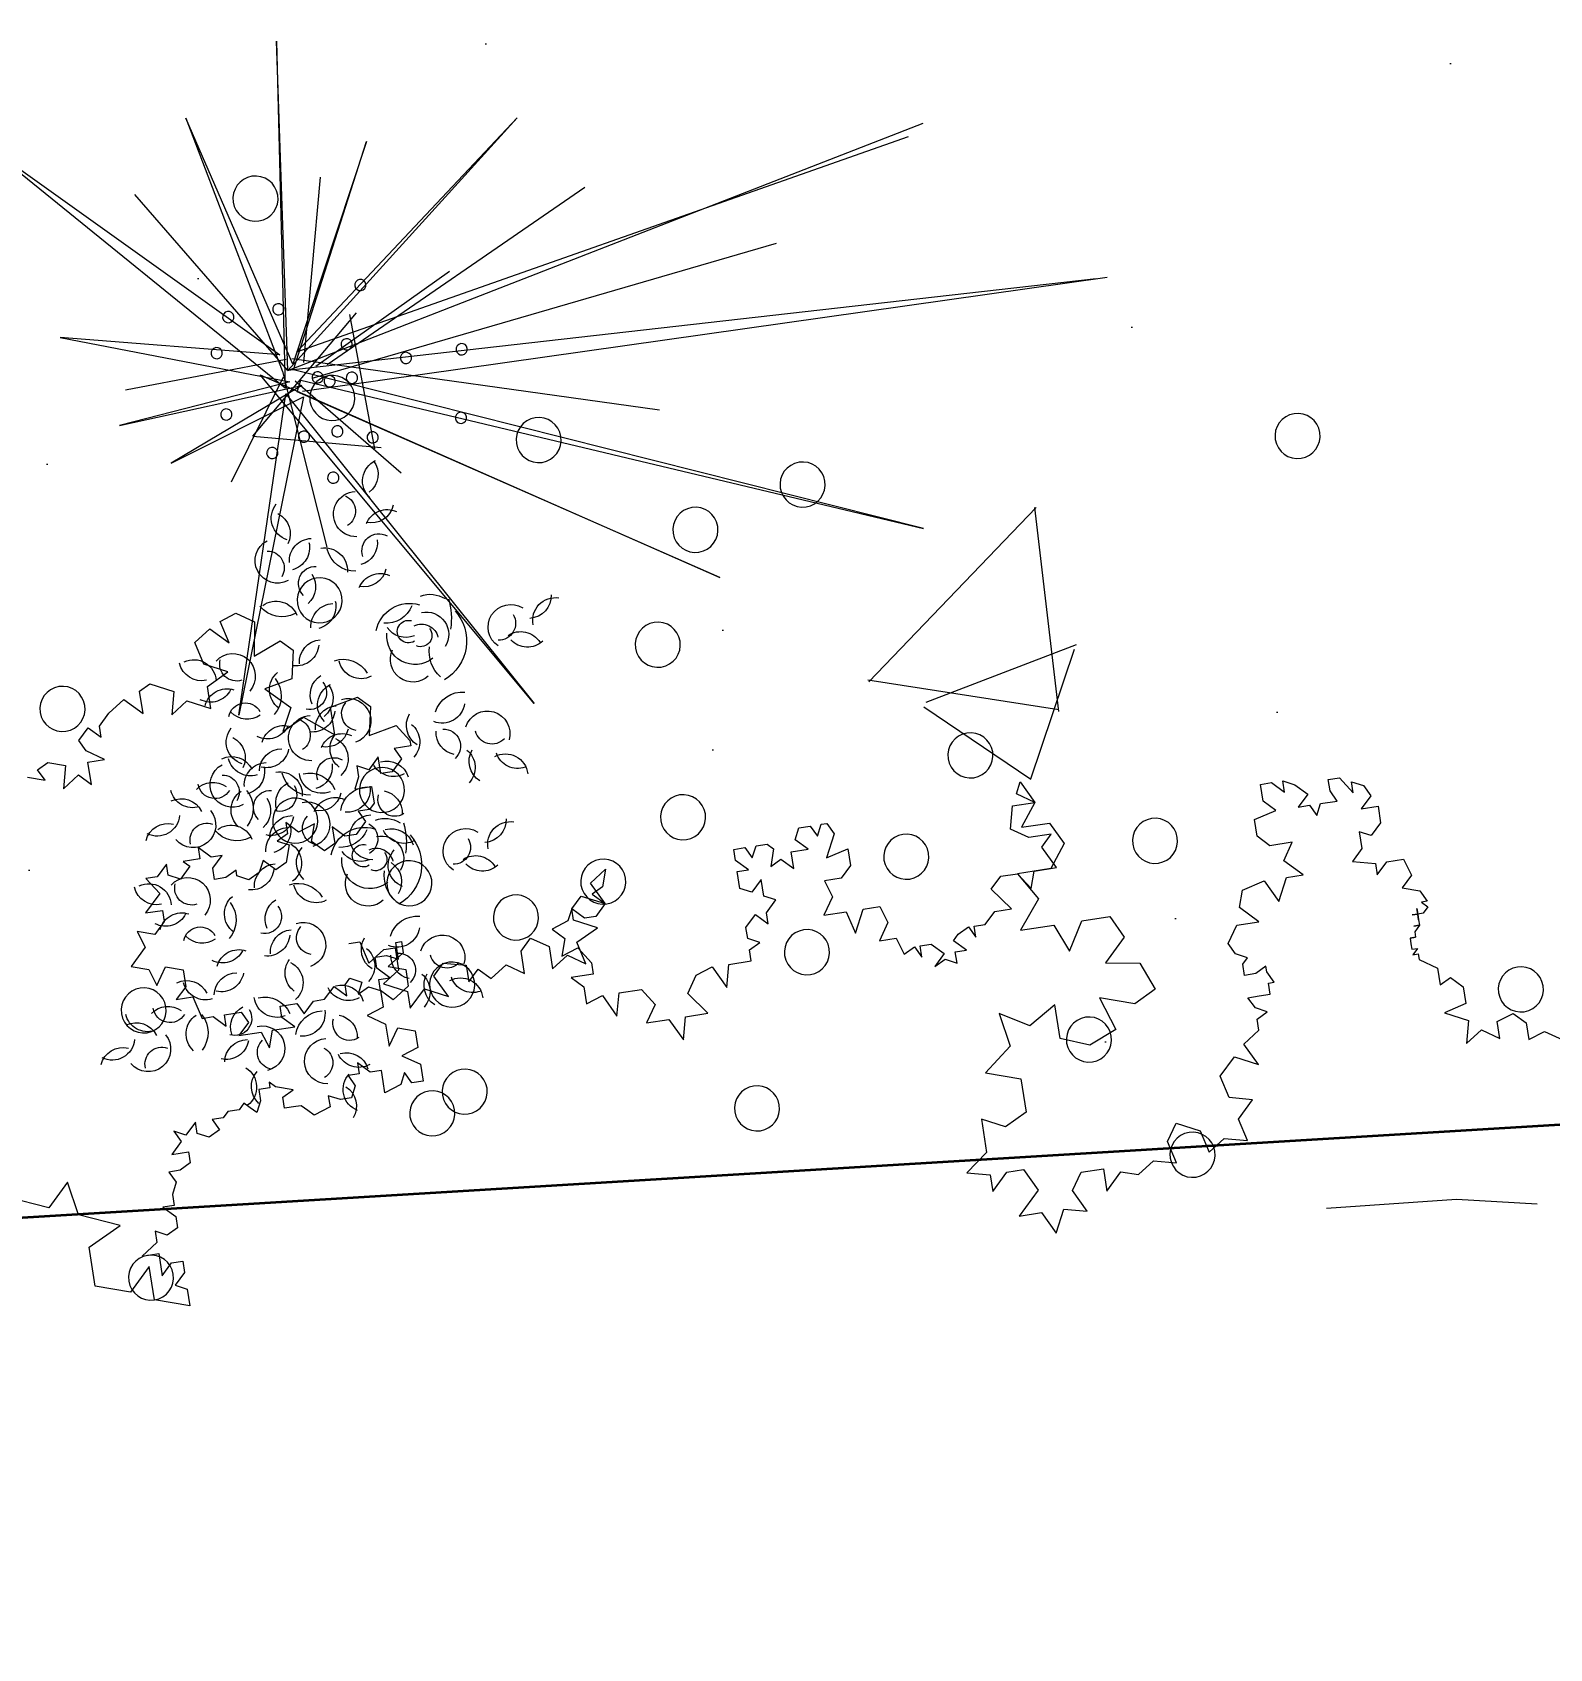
# Model space of a CAD drawing. Header units: metres. Extents: x 0 to 4415, y 1197 to 2590.
# Drawn here: x 1912.404 to 1912.943, y 1309.721 to 1310.295 of the extents above; entities that cross this region are included whole.
import ezdxf

# ---------------------------------------------------------------- set-up
doc = ezdxf.new("R2010")
doc.units = ezdxf.units.M
doc.layers.get('DEFPOINTS').update_dxf_attribs({"lineweight": 5})
doc.layers.add('Façade 02', color=41, linetype='Continuous', lineweight=35)
doc.layers.add('vue', color=7, linetype='Continuous', lineweight=5)
doc.layers.add('veg', color=7, linetype='Continuous', lineweight=9, true_color=0x61c200)
doc.styles.add('WALIDcotat', font='times.ttf')
doc.dimstyles.new('walid 100', dxfattribs={"dimscale": 0, "dimtxt": 0.25, "dimasz": 0.1, "dimexe": 1.25, "dimexo": 0.625, "dimgap": 0.02, "dimtad": 1, "dimdec": 0, "dimlfac": 100, "dimrnd": 5, "dimtxsty": 'WALIDcotat', "dimblk": 'COTE', "dimcen": 2.5, "dimse1": 1, "dimse2": 1, "dimclrd": 256, "dimclrt": 256, "dimadec": 0, "dimazin": 0, "dimtfac": 1, "dimtdec": 0, "dimtix": 1, "dimtmove": 2, "dimatfit": 3, "dimldrblk": 'COTE', "dimfxl": 1.25, "dimarcsym": 0})

# ---------------------------------------------------------------- blocks, each defined once
blk = doc.blocks.new('Plantes')
for p, q in [((-0.5796, 1.7132), (-0.238, 1.2957)), ((-0.189, 1.2913), (-0.5796, 1.7132)), ((-0.2838, 1.6127), (-0.1979, 1.2839)), ((-0.238, 1.2957), (-0.2838, 1.6127)), ((-0.1979, 1.2839), (-0.1508, 1.535)), ((-0.1508, 1.535), (-0.1912, 1.2668)), ((-0.2306, 1.2868), (-0.2012, 1.523)), ((-0.2142, 1.2853), (-0.4842, 1.4906)), ((-0.1912, 1.2668), (-0.0912, 1.4638)), ((-0.0912, 1.4638), (-0.1748, 1.2653)), ((-0.5902, 1.4095), (-0.2135, 1.2935)), ((-0.2231, 1.2779), (-0.5902, 1.4095)), ((0.281, 1.3894), (-0.1808, 1.2906)), ((-0.1748, 1.2653), (0.281, 1.3894)), ((-0.2053, 1.2928), (-0.0577, 1.3784)), ((-0.2106, 1.3262), (0.1269, 0.6784)), ((0.2921, 0.9601), (-0.2106, 1.3262)), ((-0.2135, 1.2935), (0.0458, 1.2456)), ((-0.6932, 1.2704), (-0.189, 1.2913)), ((-0.2142, 1.2853), (-0.6932, 1.2704)), ((-0.559, 0.929), (-0.2142, 1.2853)), ((-0.2402, 1.2712), (-0.559, 0.929)), ((-0.5393, 1.1496), (-0.2231, 1.2779)), ((-0.215, 1.2771), (-0.5393, 1.1496)), ((-0.2142, 1.2853), (-0.5127, 0.3401)), ((-0.4942, 0.3632), (-0.2402, 1.2712)), ((-0.2702, 0.1044), (-0.2142, 1.2853)), ((-0.2313, 1.2786), (-0.122, 0.75)), ((0.0754, 0.3782), (-0.215, 1.2771)), ((-0.1986, 1.2757), (-0.055, 1.1311)), ((0.1269, 0.6784), (-0.1823, 1.2742)), ((-0.1808, 1.2906), (0.2921, 0.9601)), ((-0.2246, 1.2615), (-0.4919, 1.2195)), ((-0.2008, 1.2512), (-0.3527, 0.5647)), ((-0.183, 1.2661), (-0.2717, 0.088)), ((-0.1993, 1.2675), (0.0754, 0.3782)), ((0.6228, 1.2518), (0.6214, 1.2354)), ((-0.2193, 1.2281), (-0.4519, 0.8371)), ((-0.2179, 1.2445), (-0.3431, 1.0415)), ((0.6214, 1.2354), (0.6533, 1.2244)), ((0.6533, 1.2244), (0.6348, 1.2013)), ((0.6348, 1.2013), (0.6333, 1.185)), ((0.666, 1.182), (0.6845, 1.2051)), ((0.6845, 1.2051), (0.698, 1.171)), ((0.6333, 1.185), (0.666, 1.182)), ((0.7225, 1.1688), (0.6958, 1.1464)), ((0.698, 1.171), (0.7225, 1.1688)), ((0.678, 1.1316), (0.6602, 1.1167)), ((0.7092, 1.1123), (0.678, 1.1316)), ((0.6958, 1.1464), (0.7092, 1.1123)), ((0.6602, 1.1167), (0.6654, 1.0833)), ((0.6654, 1.0833), (0.6899, 1.0811)), ((0.6899, 1.0811), (0.6721, 1.0662)), ((0.6721, 1.0662), (0.687, 1.0484)), ((0.687, 1.0484), (0.6685, 1.0253)), ((0.6685, 1.0253), (0.6827, 0.9994)), ((0.65, 1.0023), (0.6322, 0.9874)), ((0.6322, 0.9874), (0.6463, 0.9614)), ((0.6827, 0.9994), (0.65, 1.0023)), ((0.6107, 0.9317), (0.6211, 0.9554)), ((0.6211, 0.9554), (0.636, 0.9376)), ((0.636, 0.9376), (0.6612, 0.9436)), ((0.6463, 0.9614), (0.679, 0.9585)), ((0.6612, 0.9436), (0.6508, 0.9198)), ((0.679, 0.9585), (0.6605, 0.9355)), ((0.5937, 0.925), (0.5759, 0.9101)), ((0.5937, 0.925), (0.6107, 0.9317)), ((0.6085, 0.9072), (0.5937, 0.925)), ((0.61, 0.9235), (0.5937, 0.925)), ((0.6234, 0.8894), (0.61, 0.9235)), ((0.6427, 0.9206), (0.6234, 0.8894)), ((0.6746, 0.9095), (0.6427, 0.9206)), ((0.6508, 0.9198), (0.6739, 0.9013)), ((0.6605, 0.9355), (0.6746, 0.9095)), ((0.6902, 0.8999), (0.6932, 0.9325)), ((0.6932, 0.9325), (0.708, 0.9147)), ((0.5581, 0.8952), (0.5395, 0.8721)), ((0.5893, 0.8759), (0.5581, 0.8952)), ((0.5648, 0.8781), (0.5744, 0.8937)), ((0.5744, 0.8937), (0.5893, 0.8759)), ((0.5759, 0.9101), (0.5893, 0.8759)), ((0.6071, 0.8908), (0.6085, 0.9072)), ((0.6739, 0.9013), (0.6902, 0.8999)), ((0.708, 0.9147), (0.7326, 0.9126)), ((0.7326, 0.9126), (0.7222, 0.8888)), ((0.5395, 0.8721), (0.5648, 0.8781)), ((0.5893, 0.8759), (0.6071, 0.8908)), ((0.7534, 0.8695), (0.72, 0.8643)), ((0.7222, 0.8888), (0.7534, 0.8695)), ((0.72, 0.8643), (0.7171, 0.8316)), ((0.7171, 0.8316), (0.7401, 0.8131)), ((0.7401, 0.8131), (0.7661, 0.8272)), ((0.7661, 0.8272), (0.7632, 0.7945)), ((0.7632, 0.7945), (0.7944, 0.7753)), ((0.7276, 0.7648), (0.7016, 0.7506)), ((0.7581, 0.7373), (0.7276, 0.7648)), ((0.761, 0.77), (0.7581, 0.7373)), ((0.7944, 0.7753), (0.761, 0.77)), ((0.7016, 0.7506), (0.6913, 0.7268)), ((0.7225, 0.7076), (0.6891, 0.7023)), ((0.6913, 0.7268), (0.7225, 0.7076)), ((0.5228, 0.6842), (0.5213, 0.6679)), ((0.5391, 0.6828), (0.5228, 0.6842)), ((0.554, 0.665), (0.5391, 0.6828)), ((0.6891, 0.7023), (0.6862, 0.6696)), ((0.5369, 0.6582), (0.5198, 0.6515)), ((0.5213, 0.6679), (0.5369, 0.6582)), ((0.5554, 0.6813), (0.554, 0.665)), ((0.5799, 0.6791), (0.5554, 0.6813)), ((0.5689, 0.6472), (0.5867, 0.662)), ((0.5867, 0.662), (0.5799, 0.6791)), ((0.6371, 0.674), (0.6193, 0.6591)), ((0.6193, 0.6591), (0.6342, 0.6413)), ((0.6535, 0.6725), (0.6371, 0.674)), ((0.6602, 0.6555), (0.6535, 0.6725)), ((0.6698, 0.6711), (0.6602, 0.6555)), ((0.6862, 0.6696), (0.6698, 0.6711)), ((0.5198, 0.6515), (0.5184, 0.6352)), ((0.5184, 0.6352), (0.5258, 0.6263)), ((0.5934, 0.645), (0.5689, 0.6472)), ((0.6001, 0.6279), (0.5934, 0.645)), ((0.6179, 0.6428), (0.6001, 0.6279)), ((0.6342, 0.6413), (0.6179, 0.6428)), ((0.5258, 0.6263), (0.5511, 0.6323)), ((0.5511, 0.6323), (0.5414, 0.6167)), ((0.5414, 0.6167), (0.5563, 0.5989)), ((0.4977, 0.5876), (0.4962, 0.5713)), ((0.5147, 0.5943), (0.4977, 0.5876)), ((0.5296, 0.5765), (0.5147, 0.5943)), ((0.5318, 0.601), (0.5296, 0.5765)), ((0.5563, 0.5989), (0.5318, 0.601)), ((0.4962, 0.5713), (0.5118, 0.5617)), ((0.4947, 0.5549), (0.494, 0.5468)), ((0.494, 0.5468), (0.5096, 0.5371)), ((0.5118, 0.5617), (0.4947, 0.5549)), ((0.5096, 0.5371), (0.5438, 0.5506)), ((0.5438, 0.5506), (0.5327, 0.5186)), ((0.575, 0.5313), (0.5772, 0.5558)), ((0.5772, 0.5558), (0.601, 0.5455)), ((0.601, 0.5455), (0.6269, 0.5596)), ((0.6269, 0.5596), (0.624, 0.5269)), ((0.5327, 0.5186), (0.5572, 0.5164)), ((0.5572, 0.5164), (0.575, 0.5313)), ((0.624, 0.5269), (0.656, 0.5158)), ((0.6218, 0.5024), (0.6196, 0.4779)), ((0.656, 0.5158), (0.6218, 0.5024)), ((0.6196, 0.4779), (0.6434, 0.4675)), ((0.6434, 0.4675), (0.6694, 0.4817)), ((0.6694, 0.4817), (0.6672, 0.4572)), ((0.6672, 0.4572), (0.691, 0.4468)), ((0.691, 0.4468), (0.6814, 0.4312)), ((0.6806, 0.423), (0.6792, 0.4067)), ((0.697, 0.4216), (0.6806, 0.423)), ((0.6814, 0.4312), (0.697, 0.4216)), ((0.6792, 0.4067), (0.694, 0.3889)), ((0.694, 0.3889), (0.7118, 0.4038)), ((0.7118, 0.4038), (0.7022, 0.3882)), ((0.7022, 0.3882), (0.7089, 0.3711)), ((0.9867, 0.3463), (1.0142, 0.3768)), ((1.0142, 0.3768), (1.0194, 0.3434)), ((0.6673, 0.3666), (0.6577, 0.351)), ((0.6762, 0.374), (0.6673, 0.3666)), ((0.6911, 0.3562), (0.6762, 0.374)), ((0.6926, 0.3726), (0.6911, 0.3562)), ((0.7089, 0.3711), (0.6926, 0.3726)), ((0.657, 0.3428), (0.6555, 0.3265)), ((0.6733, 0.3413), (0.657, 0.3428)), ((0.6577, 0.351), (0.6733, 0.3413)), ((0.8346, 0.3022), (0.8709, 0.3402)), ((0.8709, 0.3402), (0.8829, 0.2897)), ((0.9377, 0.3507), (0.9867, 0.3463)), ((0.9511, 0.3165), (0.9377, 0.3507)), ((1.0439, 0.3412), (1.0172, 0.3189)), ((1.0194, 0.3434), (1.0439, 0.3412)), ((0.605, 0.3145), (0.5872, 0.2996)), ((0.6355, 0.2871), (0.605, 0.3145)), ((0.6377, 0.3116), (0.6355, 0.2871)), ((0.6555, 0.3265), (0.6377, 0.3116)), ((0.7863, 0.3148), (0.8346, 0.3022)), ((0.8071, 0.2717), (0.7863, 0.3148)), ((0.9319, 0.2853), (0.9511, 0.3165)), ((1.0172, 0.3189), (1.015, 0.2944)), ((0.5872, 0.2996), (0.5851, 0.2751)), ((0.8829, 0.2897), (0.9319, 0.2853)), ((1.015, 0.2944), (1.0463, 0.2751)), ((1.0463, 0.2751), (1.0819, 0.3049)), ((1.0819, 0.3049), (1.0789, 0.2722)), ((0.4692, 0.269), (0.4521, 0.2623)), ((0.4521, 0.2623), (0.4834, 0.243)), ((0.4834, 0.243), (0.4692, 0.269)), ((0.4863, 0.2757), (0.4834, 0.243)), ((0.4834, 0.243), (0.5182, 0.2646)), ((0.5197, 0.2809), (0.4863, 0.2757)), ((0.5182, 0.2646), (0.5146, 0.2237)), ((0.5338, 0.255), (0.5197, 0.2809)), ((0.5807, 0.2261), (0.5851, 0.2751)), ((0.5851, 0.2751), (0.6237, 0.2469)), ((0.5851, 0.2751), (0.6081, 0.2566)), ((0.6237, 0.2469), (0.6675, 0.276)), ((0.6675, 0.276), (0.6631, 0.227)), ((0.779, 0.2331), (0.8071, 0.2717)), ((1.0789, 0.2722), (1.1102, 0.2529)), ((0.5309, 0.2223), (0.5338, 0.255)), ((0.5487, 0.2372), (0.5309, 0.2223)), ((0.58, 0.2179), (0.5487, 0.2372)), ((0.5829, 0.2506), (0.58, 0.2179)), ((0.6081, 0.2566), (0.5829, 0.2506)), ((1.1102, 0.2529), (1.076, 0.2395)), ((1.076, 0.2395), (1.0813, 0.2061)), ((0.5146, 0.2237), (0.5458, 0.2045)), ((0.5458, 0.2045), (0.5807, 0.2261)), ((0.6631, 0.227), (0.7025, 0.207)), ((0.828, 0.2287), (0.779, 0.2331)), ((0.8407, 0.1864), (0.828, 0.2287)), ((1.0501, 0.2254), (1.0241, 0.2112)), ((1.0813, 0.2061), (1.0501, 0.2254)), ((0.7025, 0.207), (0.6595, 0.1861)), ((1.0241, 0.2112), (1.0212, 0.1785)), ((0.6595, 0.1861), (0.6558, 0.1452)), ((0.7731, 0.1677), (0.8207, 0.147)), ((0.7851, 0.1172), (0.7731, 0.1677)), ((0.8207, 0.147), (0.8407, 0.1864)), ((1.0212, 0.1785), (1.0539, 0.1756)), ((1.0539, 0.1756), (1.0272, 0.1533)), ((0.6558, 0.1452), (0.6871, 0.126)), ((0.6871, 0.126), (0.7227, 0.1558)), ((0.7227, 0.1558), (0.7264, 0.106)), ((1.0272, 0.1533), (1.0331, 0.128)), ((1.0331, 0.128), (1.0146, 0.105)), ((0.7264, 0.106), (0.7658, 0.086)), ((0.7658, 0.086), (0.7851, 0.1172)), ((1.0146, 0.105), (1.0199, 0.0716)), ((0.9879, 0.0827), (0.9619, 0.0685)), ((1.0199, 0.0716), (0.9879, 0.0827)), ((0.9619, 0.0685), (0.9754, 0.0344)), ((0.9754, 0.0344), (1.0073, 0.0233)), ((0.8982, 0.0001), (0.8715, -0.0222)), ((0.9301, -0.011), (0.8982, 0.0001)), ((1.0073, 0.0233), (0.9888, 0.0002)), ((0.9888, 0.0002), (0.994, -0.0332)), ((0.8715, -0.0222), (0.8849, -0.0564)), ((0.9354, -0.0444), (0.9301, -0.011)), ((0.9621, -0.0221), (0.9354, -0.0444)), ((0.994, -0.0332), (0.9621, -0.0221)), ((0.6554, -0.0441), (0.6302, -0.0501)), ((0.6777, -0.0708), (0.6554, -0.0441)), ((0.6806, -0.0382), (0.6777, -0.0708)), ((0.7066, -0.024), (0.6806, -0.0382)), ((0.7222, -0.0336), (0.7066, -0.024)), ((0.7289, -0.0507), (0.7222, -0.0336)), ((0.7378, -0.0433), (0.7289, -0.0507)), ((0.7542, -0.0447), (0.7378, -0.0433)), ((0.7527, -0.0611), (0.7542, -0.0447)), ((0.8537, -0.0371), (0.8351, -0.0602)), ((0.8849, -0.0564), (0.8537, -0.0371)), ((0.6302, -0.0501), (0.6191, -0.0821)), ((0.7431, -0.0767), (0.7527, -0.0611)), ((0.7854, -0.064), (0.7839, -0.0803)), ((0.7869, -0.0476), (0.7854, -0.064)), ((0.8025, -0.0573), (0.7869, -0.0476)), ((0.8092, -0.0743), (0.8025, -0.0573)), ((0.8188, -0.0587), (0.8092, -0.0743)), ((0.8351, -0.0602), (0.8188, -0.0587)), ((0.4787, -0.086), (0.4772, -0.1024)), ((0.5032, -0.0882), (0.4787, -0.086)), ((0.5181, -0.106), (0.5032, -0.0882)), ((0.5292, -0.0741), (0.5181, -0.106)), ((0.5537, -0.0762), (0.5292, -0.0741)), ((0.5686, -0.094), (0.5537, -0.0762)), ((0.6191, -0.0821), (0.6503, -0.1013)), ((0.7513, -0.0774), (0.7431, -0.0767)), ((0.7669, -0.087), (0.7513, -0.0774)), ((0.7676, -0.0789), (0.7669, -0.087)), ((0.7839, -0.0803), (0.7676, -0.0789)), ((0.4772, -0.1024), (0.4921, -0.1202)), ((0.5657, -0.1267), (0.5686, -0.094)), ((0.5916, -0.1126), (0.5657, -0.1267)), ((0.614, -0.1393), (0.5916, -0.1126)), ((0.6161, -0.1148), (0.614, -0.1393)), ((0.6503, -0.1013), (0.6161, -0.1148)), ((0.4758, -0.1187), (0.4825, -0.1358)), ((0.4921, -0.1202), (0.4758, -0.1187)), ((0.4825, -0.1358), (0.4974, -0.1536)), ((0.4974, -0.1536), (0.5152, -0.1387)), ((0.5152, -0.1387), (0.5137, -0.155)), ((0.5137, -0.155), (0.5293, -0.1647)), ((0.4781, -0.1848), (0.4767, -0.2011)), ((0.4945, -0.1863), (0.4781, -0.1848)), ((0.5101, -0.1959), (0.4945, -0.1863)), ((0.5123, -0.1714), (0.5101, -0.1959)), ((0.5293, -0.1647), (0.5123, -0.1714)), ((0.4767, -0.2011), (0.4997, -0.2197)), ((0.4834, -0.2182), (0.4901, -0.2353)), ((0.4997, -0.2197), (0.4834, -0.2182)), ((0.5057, -0.2449), (0.5235, -0.23)), ((0.5235, -0.23), (0.5213, -0.2545)), ((0.5569, -0.2248), (0.5814, -0.227)), ((0.5636, -0.2418), (0.5569, -0.2248)), ((0.5814, -0.227), (0.5992, -0.2121)), ((0.5992, -0.2121), (0.6045, -0.2455)), ((0.4901, -0.2353), (0.5057, -0.2449)), ((0.5213, -0.2545), (0.5458, -0.2567)), ((0.5458, -0.2567), (0.5636, -0.2418)), ((0.6208, -0.2469), (0.603, -0.2618)), ((0.6045, -0.2455), (0.6208, -0.2469)), ((0.603, -0.2618), (0.6008, -0.2863)), ((0.6246, -0.2967), (0.6424, -0.2818)), ((0.6424, -0.2818), (0.6484, -0.3071)), ((0.6008, -0.2863), (0.6246, -0.2967)), ((0.6736, -0.3011), (0.6818, -0.3018)), ((0.6818, -0.3018), (0.6736, -0.3011)), ((0.6811, -0.31), (0.6818, -0.3018)), ((0.6825, -0.2936), (0.6818, -0.3018)), ((0.6818, -0.3018), (0.6825, -0.2936)), ((0.6818, -0.3018), (0.69, -0.3025)), ((0.69, -0.3025), (0.6818, -0.3018)), ((0.6818, -0.3018), (0.69, -0.3025)), ((0.69, -0.3025), (0.6982, -0.3033)), ((0.6989, -0.2951), (0.6982, -0.3033)), ((0.6982, -0.3033), (0.6989, -0.2951)), ((0.6982, -0.3033), (0.7071, -0.2958)), ((0.7071, -0.2958), (0.7152, -0.2965)), ((0.7152, -0.2965), (0.716, -0.2884)), ((0.716, -0.2884), (0.7152, -0.2965)), ((0.7152, -0.2965), (0.716, -0.2884)), ((0.7152, -0.2965), (0.7152, -0.2965)), ((0.716, -0.2884), (0.7241, -0.2891)), ((0.716, -0.2884), (0.716, -0.2884)), ((0.7241, -0.2891), (0.7323, -0.2898)), ((0.7323, -0.2898), (0.7316, -0.298)), ((0.7316, -0.298), (0.7405, -0.2906)), ((0.7316, -0.298), (0.7316, -0.298)), ((0.7323, -0.2898), (0.7323, -0.2898)), ((0.7323, -0.2898), (0.7323, -0.2898)), ((0.7323, -0.2898), (0.7323, -0.2898)), ((0.7405, -0.2906), (0.7397, -0.2987)), ((0.7397, -0.2987), (0.7479, -0.2995)), ((0.7479, -0.2995), (0.7621, -0.3254)), ((0.6484, -0.3071), (0.664, -0.3167)), ((0.664, -0.3167), (0.6647, -0.3085)), ((0.664, -0.3167), (0.664, -0.3167)), ((0.6647, -0.3085), (0.6722, -0.3174)), ((0.6722, -0.3174), (0.6811, -0.31)), ((0.7621, -0.3254), (0.7866, -0.3276)), ((0.7866, -0.3276), (0.7769, -0.3432)), ((0.7769, -0.3432), (0.7918, -0.361)), ((0.8163, -0.3632), (0.8274, -0.3313)), ((0.8274, -0.3313), (0.8408, -0.3654)), ((0.7918, -0.361), (0.8163, -0.3632)), ((0.8408, -0.3654), (0.8743, -0.3602)), ((0.8743, -0.3602), (0.8557, -0.3832)), ((0.8557, -0.3832), (0.8699, -0.4092)), ((0.8454, -0.407), (0.835, -0.4308)), ((0.8699, -0.4092), (0.8454, -0.407)), ((0.835, -0.4308), (0.8499, -0.4486)), ((0.8499, -0.4486), (0.8744, -0.4508)), ((0.8744, -0.4508), (0.864, -0.4745)), ((0.864, -0.4745), (0.8782, -0.5005)), ((0.9489, -2.3846), (0.9295, -2.3252)), ((0.3221, -2.3945), (0.328, -2.4198)), ((0.9133, -2.4143), (0.9489, -2.3846)), ((0.3124, -2.4101), (0.3028, -2.4257)), ((0.328, -2.4198), (0.3124, -2.4101)), ((0.9616, -2.4269), (0.9133, -2.4143)), ((0.3028, -2.4257), (0.3088, -2.451)), ((0.981, -2.4863), (0.9616, -2.4269)), ((1.0099, -2.4394), (0.981, -2.4863)), ((1.067, -2.4445), (1.0099, -2.4394)), ((0.3088, -2.451), (0.3422, -2.4457)), ((0.3422, -2.4457), (0.3237, -2.4688)), ((1.079, -2.495), (1.067, -2.4445)), ((0.2739, -2.4726), (0.2561, -2.4875)), ((0.2561, -2.4875), (0.271, -2.5053)), ((0.2895, -2.4822), (0.2739, -2.4726)), ((0.3037, -2.5082), (0.2895, -2.4822)), ((0.3059, -2.4837), (0.3037, -2.5082)), ((0.3385, -2.4866), (0.3059, -2.4837)), ((0.3237, -2.4688), (0.3385, -2.4866)), ((0.2547, -2.5038), (0.2369, -2.5187)), ((0.271, -2.5053), (0.2547, -2.5038)), ((1.0434, -2.5248), (1.079, -2.495)), ((0.2369, -2.5187), (0.2183, -2.5417)), ((0.58, -2.5493), (0.6067, -2.527)), ((0.6067, -2.527), (0.6127, -2.5522)), ((0.9929, -2.5368), (1.0093, -2.5382)), ((0.9996, -2.5538), (0.9929, -2.5368)), ((1.0093, -2.5382), (1.0278, -2.5152)), ((1.0278, -2.5152), (1.0256, -2.5397)), ((1.0924, -2.5292), (1.0434, -2.5248)), ((1.1044, -2.5796), (1.0924, -2.5292)), ((0.2183, -2.5417), (0.2406, -2.5684)), ((0.4791, -2.5732), (0.4805, -2.5569)), ((0.4805, -2.5569), (0.5036, -2.5754)), ((0.5036, -2.5754), (0.5303, -2.5531)), ((0.5303, -2.5531), (0.5281, -2.5776)), ((0.5562, -2.539), (0.58, -2.5493)), ((0.5622, -2.5642), (0.5562, -2.539)), ((0.6127, -2.5522), (0.6365, -2.5626)), ((0.9573, -2.5665), (0.9588, -2.5502)), ((0.9588, -2.5502), (0.9737, -2.568)), ((0.99, -2.5694), (0.9996, -2.5538)), ((1.0256, -2.5397), (1.0583, -2.5426)), ((1.0405, -2.5575), (1.039, -2.5738)), ((1.0583, -2.5426), (1.0405, -2.5575)), ((1.0554, -2.5753), (1.0732, -2.5604)), ((1.0732, -2.5604), (1.0799, -2.5775)), ((0.208, -2.5655), (0.1983, -2.5811)), ((0.1983, -2.5811), (0.2118, -2.6153)), ((0.2406, -2.5684), (0.208, -2.5655)), ((0.4613, -2.5881), (0.4791, -2.5732)), ((0.5281, -2.5776), (0.5444, -2.5791)), ((0.5444, -2.5791), (0.5622, -2.5642)), ((0.6365, -2.5626), (0.6105, -2.5767)), ((0.6105, -2.5767), (0.6165, -2.602)), ((0.8497, -2.5734), (0.8653, -2.583)), ((0.8564, -2.5904), (0.8497, -2.5734)), ((0.8653, -2.583), (0.8831, -2.5681)), ((0.8831, -2.5681), (0.8809, -2.5926)), ((0.8972, -2.5941), (0.9068, -2.5785)), ((0.9068, -2.5785), (0.9083, -2.5621)), ((0.9083, -2.5621), (0.9239, -2.5718)), ((0.9239, -2.5718), (0.941, -2.5651)), ((0.941, -2.5651), (0.9573, -2.5665)), ((0.9737, -2.568), (0.99, -2.5694)), ((1.039, -2.5738), (1.0554, -2.5753)), ((1.0799, -2.5775), (1.1044, -2.5796)), ((0.4776, -2.5896), (0.4613, -2.5881)), ((0.4665, -2.6215), (0.4843, -2.6067)), ((0.4843, -2.6067), (0.4776, -2.5896)), ((0.6165, -2.602), (0.641, -2.6042)), ((0.641, -2.6042), (0.6588, -2.5893)), ((0.6588, -2.5893), (0.6566, -2.6138)), ((0.8386, -2.6053), (0.8564, -2.5904)), ((0.8549, -2.6068), (0.8386, -2.6053)), ((0.8616, -2.6239), (0.8549, -2.6068)), ((0.8809, -2.5926), (0.8972, -2.5941)), ((0.2118, -2.6153), (0.2452, -2.61)), ((0.2452, -2.61), (0.2266, -2.6331)), ((0.4569, -2.6371), (0.4591, -2.6126)), ((0.4591, -2.6126), (0.4665, -2.6215)), ((0.6566, -2.6138), (0.6886, -2.6249)), ((0.6886, -2.6249), (0.6871, -2.6412)), ((0.8349, -2.6462), (0.8364, -2.6298)), ((0.8364, -2.6298), (0.852, -2.6395)), ((0.852, -2.6395), (0.8616, -2.6239)), ((0.1427, -2.6503), (0.1242, -2.6733)), ((0.1747, -2.6614), (0.1427, -2.6503)), ((0.2266, -2.6331), (0.2401, -2.6672)), ((0.4405, -2.6357), (0.4569, -2.6371)), ((0.4554, -2.6535), (0.4405, -2.6357)), ((0.454, -2.6698), (0.4554, -2.6535)), ((0.4718, -2.6549), (0.454, -2.6698)), ((0.4881, -2.6564), (0.4718, -2.6549)), ((0.6871, -2.6412), (0.702, -2.659)), ((0.8246, -2.67), (0.826, -2.6536)), ((0.826, -2.6536), (0.8349, -2.6462)), ((0.1242, -2.6733), (0.1465, -2.7)), ((0.1881, -2.6955), (0.1747, -2.6614)), ((0.2074, -2.6643), (0.1881, -2.6955)), ((0.2401, -2.6672), (0.2074, -2.6643)), ((0.477, -2.6884), (0.4866, -2.6727)), ((0.4866, -2.6727), (0.4881, -2.6564)), ((0.6857, -2.6576), (0.6835, -2.6821)), ((0.702, -2.659), (0.6857, -2.6576)), ((0.6991, -2.6917), (0.7169, -2.6768)), ((0.7169, -2.6768), (0.714, -2.7095)), ((0.8157, -2.6774), (0.8246, -2.67)), ((0.8231, -2.6863), (0.8157, -2.6774)), ((0.1146, -2.689), (0.1042, -2.7127)), ((0.1465, -2.7), (0.1146, -2.689)), ((0.4852, -2.6891), (0.477, -2.6884)), ((0.4919, -2.7062), (0.4852, -2.6891)), ((0.6835, -2.6821), (0.6991, -2.6917)), ((0.7957, -2.7168), (0.7971, -2.7005)), ((0.7971, -2.7005), (0.8135, -2.7019)), ((0.8135, -2.7019), (0.8305, -2.6952)), ((0.8305, -2.6952), (0.8231, -2.6863)), ((0.1042, -2.7127), (0.1184, -2.7387)), ((0.4652, -2.7285), (0.4823, -2.7218)), ((0.4823, -2.7218), (0.4919, -2.7062)), ((0.7377, -2.7199), (0.7125, -2.7259)), ((0.714, -2.7095), (0.7377, -2.7199)), ((0.7875, -2.7161), (0.7957, -2.7168)), ((0.7949, -2.725), (0.7875, -2.7161)), ((0.8009, -2.7502), (0.7949, -2.725)), ((0.1184, -2.7387), (0.1681, -2.7349)), ((0.1681, -2.7349), (0.1482, -2.7743)), ((0.2046, -2.7876), (0.2164, -2.7475)), ((0.2164, -2.7475), (0.2462, -2.7831)), ((0.4801, -2.7463), (0.4652, -2.7285)), ((0.4705, -2.7619), (0.4801, -2.7463)), ((0.6784, -2.7393), (0.6762, -2.7638)), ((0.6947, -2.7407), (0.6784, -2.7393)), ((0.7096, -2.7585), (0.6947, -2.7407)), ((0.7125, -2.7259), (0.7096, -2.7585)), ((0.8106, -2.7346), (0.8009, -2.7502)), ((0.8269, -2.7361), (0.8106, -2.7346)), ((0.8254, -2.7524), (0.8269, -2.7361)), ((0.2462, -2.7831), (0.2803, -2.7696)), ((0.2803, -2.7696), (0.2611, -2.8009)), ((0.4125, -2.765), (0.4289, -2.7664)), ((0.4274, -2.7828), (0.4125, -2.765)), ((0.4289, -2.7664), (0.4385, -2.7508)), ((0.4385, -2.7508), (0.4452, -2.7679)), ((0.4452, -2.7679), (0.4705, -2.7619)), ((0.6762, -2.7638), (0.6918, -2.7734)), ((0.8247, -2.7606), (0.8254, -2.7524)), ((0.8321, -2.7695), (0.8247, -2.7606)), ((0.8396, -2.7784), (0.8321, -2.7695)), ((0.1482, -2.7743), (0.163, -2.7921)), ((0.163, -2.7921), (0.2046, -2.7876)), ((0.4171, -2.8065), (0.4274, -2.7828)), ((0.674, -2.7883), (0.6725, -2.8046)), ((0.6918, -2.7734), (0.674, -2.7883)), ((0.8292, -2.8022), (0.8396, -2.7784)), ((0.2611, -2.8009), (0.2901, -2.8446)), ((0.4423, -2.8006), (0.4171, -2.8065)), ((0.4572, -2.8184), (0.4423, -2.8006)), ((0.4475, -2.834), (0.4572, -2.8184)), ((0.6725, -2.8046), (0.6547, -2.8195)), ((0.6547, -2.8195), (0.6696, -2.8373)), ((0.8129, -2.8007), (0.8292, -2.8022)), ((0.8196, -2.8178), (0.8129, -2.8007)), ((0.8181, -2.8341), (0.8196, -2.8178)), ((0.2493, -2.841), (0.2374, -2.8811)), ((0.2901, -2.8446), (0.2493, -2.841)), ((0.423, -2.8318), (0.4475, -2.834)), ((0.4379, -2.8496), (0.423, -2.8318)), ((0.6533, -2.8359), (0.6444, -2.8433)), ((0.6696, -2.8373), (0.6533, -2.8359)), ((0.784, -2.8475), (0.7855, -2.8312)), ((0.7855, -2.8312), (0.8011, -2.8408)), ((0.8011, -2.8408), (0.8181, -2.8341)), ((0.4187, -2.8808), (0.4365, -2.8659)), ((0.4365, -2.8659), (0.4379, -2.8496)), ((0.6444, -2.8433), (0.6511, -2.8604)), ((0.6511, -2.8604), (0.6682, -2.8537)), ((0.6682, -2.8537), (0.6585, -2.8693)), ((0.6897, -2.8885), (0.7001, -2.8648)), ((0.7001, -2.8648), (0.7143, -2.8907)), ((0.7677, -2.8461), (0.784, -2.8475)), ((0.7825, -2.8639), (0.7677, -2.8461)), ((0.7811, -2.8802), (0.7825, -2.8639)), ((0.2374, -2.8811), (0.2523, -2.8989)), ((0.337, -2.8735), (0.3533, -2.875)), ((0.3437, -2.8906), (0.337, -2.8735)), ((0.3533, -2.875), (0.3704, -2.8683)), ((0.3704, -2.8683), (0.3682, -2.8928)), ((0.3927, -2.895), (0.4016, -2.8875)), ((0.4016, -2.8875), (0.403, -2.8712)), ((0.403, -2.8712), (0.4187, -2.8808)), ((0.6162, -2.882), (0.6148, -2.8983)), ((0.6326, -2.8834), (0.6162, -2.882)), ((0.6474, -2.9012), (0.6326, -2.8834)), ((0.6489, -2.8849), (0.6474, -2.9012)), ((0.6652, -2.8863), (0.6489, -2.8849)), ((0.6585, -2.8693), (0.6652, -2.8863)), ((0.6652, -2.8863), (0.6897, -2.8885)), ((0.6801, -2.9041), (0.6652, -2.8863)), ((0.7974, -2.8817), (0.7811, -2.8802)), ((0.8138, -2.8831), (0.7974, -2.8817)), ((0.8034, -2.9069), (0.8138, -2.8831)), ((0.2523, -2.8989), (0.2939, -2.8944)), ((0.2939, -2.8944), (0.2821, -2.9345)), ((0.3259, -2.9055), (0.3437, -2.8906)), ((0.3504, -2.9077), (0.3259, -2.9055)), ((0.3489, -2.924), (0.3504, -2.9077)), ((0.3682, -2.8928), (0.3927, -2.895)), ((0.597, -2.9132), (0.5962, -2.9214)), ((0.6215, -2.9154), (0.597, -2.9132)), ((0.6126, -2.9228), (0.6311, -2.8998)), ((0.6148, -2.8983), (0.6215, -2.9154)), ((0.6311, -2.8998), (0.6371, -2.925)), ((0.6616, -2.9272), (0.6801, -2.9041)), ((0.7143, -2.8907), (0.7469, -2.8936)), ((0.7469, -2.8936), (0.721, -2.9078)), ((0.721, -2.9078), (0.727, -2.933)), ((0.7515, -2.9352), (0.7618, -2.9114)), ((0.7618, -2.9114), (0.776, -2.9374)), ((0.7863, -2.9136), (0.8034, -2.9069)), ((0.8019, -2.9233), (0.7863, -2.9136)), ((0.2821, -2.9345), (0.3051, -2.953)), ((0.3133, -2.9538), (0.3155, -2.9293)), ((0.3155, -2.9293), (0.3311, -2.9389)), ((0.3311, -2.9389), (0.3489, -2.924)), ((0.5962, -2.9214), (0.6126, -2.9228)), ((0.6371, -2.925), (0.6616, -2.9272)), ((0.727, -2.933), (0.7515, -2.9352)), ((0.8005, -2.9396), (0.8019, -2.9233)), ((0.3051, -2.953), (0.3133, -2.9538)), ((0.776, -2.9374), (0.8005, -2.9396))]:
    blk.add_line(p, q)
at = {"color": 97}
for p, q in [((-0.215, 1.2771), (-0.215, 1.2771)), ((-0.1823, 1.2742), (-0.1993, 1.2675))]:
    blk.add_line(p, q, dxfattribs=at)
at = {"color": 72}
for p, q in [((1.0997, -0.1414), (1.0992, -0.3308)), ((1.0992, -0.3308), (1.1135, -0.4474))]:
    blk.add_line(p, q, dxfattribs=at)
for centre, major_axis, start_param, end_param in [((0.7849, 1.5914), (0.0232, 0.0232), 1.097798, 2.668594), ((0.7366, 1.604), (0.0232, 0.0232), 4.082311, 6.019626), ((0.6988, 1.5497), (0.0232, 0.0232), 5.269135, 6.892291), ((0.75, 1.5699), (0.0232, 0.0232), 1.970463, 3.541259), ((0.7568, 1.5528), (0.0232, 0.0232), 3.296913, 6.438505), ((0.5154, 1.5249), (0.0232, 0.0232), 5.338948, 6.909744), ((0.7798, 1.5343), (0.0174, 0.0174), 0.609106, 2.755861), ((0.4159, 1.5173), (0.0232, 0.0232), 4.082311, 6.019626), ((0.4642, 1.5048), (0.0232, 0.0232), 1.097798, 2.668594), ((0.5496, 1.5383), (0.0232, 0.0232), 1.987916, 3.925231), ((0.5474, 1.5138), (0.0232, 0.0232), 4.466283, 6.03708), ((0.7293, 1.5223), (0.0232, 0.0232), 1.603943, 3.052567), ((0.6959, 1.517), (0.0174, 0.0174), 4.536097, 6.979557), ((0.5445, 1.4811), (0.0232, 0.0232), 1.58649, 4.710629), ((0.595, 1.4931), (0.0232, 0.0232), 1.115251, 2.738407), ((0.6937, 1.4925), (0.0232, 0.0232), 1.970463, 3.541259), ((0.3781, 1.463), (0.0232, 0.0232), 5.269135, 6.892291), ((0.4294, 1.4832), (0.0232, 0.0232), 1.970463, 3.541259), ((0.4361, 1.4661), (0.0232, 0.0232), 3.296913, 6.438505), ((0.5274, 1.4744), (0.0174, 0.0174), 5.251682, 7.398437), ((0.6091, 1.4671), (0.0174, 0.0174), 1.045438, 3.471446), ((0.5757, 1.4619), (0.0232, 0.0232), 4.954976, 6.386146), ((0.6581, 1.4628), (0.0232, 0.0232), 5.269135, 6.892291), ((0.7406, 1.4636), (0.0232, 0.0232), 0.015694, 1.830836), ((0.2289, 1.4517), (0.0232, 0.0232), 1.987916, 3.925231), ((0.1947, 1.4382), (0.0232, 0.0232), 5.338948, 6.909744), ((0.4086, 1.4356), (0.0232, 0.0232), 1.603943, 3.052567), ((0.4591, 1.4476), (0.0174, 0.0174), 0.609106, 2.755861), ((0.736, 1.5052), (0.029, 0.029), 3.296913, 4.65827), ((0.2743, 1.4064), (0.0232, 0.0232), 1.115251, 2.738407), ((0.2267, 1.4271), (0.0232, 0.0232), 4.466283, 6.03708), ((0.3812, 1.4051), (0.0232, 0.0232), 5.077149, 8.218741), ((0.3752, 1.4304), (0.0174, 0.0174), 4.536097, 6.979557), ((0.4221, 1.4015), (0.029, 0.029), 5.077149, 6.455959), ((0.6538, 1.4137), (0.0232, 0.0232), 1.115251, 2.738407), ((0.6062, 1.4345), (0.0232, 0.0232), 4.466283, 6.03708), ((0.6872, 1.419), (0.0232, 0.0232), 0.870905, 2.424248), ((0.6478, 1.439), (0.0232, 0.0232), 4.169577, 5.792734), ((0.7347, 1.3983), (0.0232, 0.0232), 0.521839, 1.953009), ((0.7852, 1.4102), (0.0232, 0.0232), 0.870905, 2.424248), ((0.7465, 1.4384), (0.0232, 0.0232), 4.169577, 5.792734), ((0.2238, 1.3945), (0.0232, 0.0232), 1.58649, 4.710629), ((0.2067, 1.3878), (0.0174, 0.0174), 5.251682, 7.398437), ((0.3211, 1.3775), (0.0232, 0.0232), 5.862547, 7.817316), ((0.373, 1.4058), (0.0232, 0.0232), 1.970463, 3.541259), ((0.3908, 1.4207), (0.0174, 0.0174), 2.406795, 4.536097), ((0.4199, 1.377), (0.0232, 0.0232), 0.015694, 1.830836), ((0.4725, 1.4134), (0.0232, 0.0232), 1.79593, 3.611072), ((0.5699, 1.3965), (0.0232, 0.0232), 6.194159, 8.009302), ((0.575, 1.4537), (0.029, 0.029), 3.331819, 4.710629), ((0.7206, 1.4242), (0.0174, 0.0174), 3.436539, 5.862547), ((0.8201, 1.4318), (0.0232, 0.0232), 2.9653, 4.920069), ((0.8232, 1.3739), (0.0232, 0.0232), 0.015694, 1.58649), ((-0.2463, 1.387), (0.0058, 0.0058), 2.267169, 8.550354), ((-0.1564, 1.379), (0.0058, 0.0058), 2.267169, 8.550354), ((0.2884, 1.3805), (0.0174, 0.0174), 1.045438, 3.471446), ((0.255, 1.3752), (0.0232, 0.0232), 4.954976, 6.386146), ((0.3411, 1.4169), (0.0232, 0.0232), 2.895487, 4.466283), ((0.3374, 1.3761), (0.0232, 0.0232), 5.269135, 6.892291), ((0.385, 1.3554), (0.0232, 0.0232), 0.783639, 2.389342), ((0.4153, 1.4185), (0.029, 0.029), 3.296913, 4.65827), ((0.503, 1.386), (0.0232, 0.0232), 4.064858, 5.688014), ((0.7333, 1.3819), (0.029, 0.029), 2.197355, 3.558712), ((0.6902, 1.3611), (0.0232, 0.0232), 5.181868, 7.014464), ((0.7667, 1.3872), (-0.0232, 0.0232), 0.626559, 3.750698), ((0.7734, 1.3701), (0.0174, 0.0174), 5.810187, 7.939489), ((-0.2975, 1.3669), (0.0058, 0.0058), 2.267169, 8.550354), ((0.2855, 1.3478), (0.0232, 0.0232), 4.466283, 6.03708), ((0.3665, 1.3323), (0.0232, 0.0232), 0.870905, 2.424248), ((0.3634, 1.3902), (0.0232, 0.0232), 3.750698, 5.321495), ((0.4177, 1.3524), (0.0174, 0.0174), 0.0506, 2.476608), ((0.4206, 1.3851), (0.0232, 0.0232), 3.401633, 4.832803), ((0.4816, 1.3303), (0.0232, 0.0232), 0.783639, 2.389342), ((0.5328, 1.3504), (0.0232, 0.0232), 0.783639, 2.336982), ((0.5811, 1.3379), (0.0232, 0.0232), 0.41712, 1.865743), ((0.5758, 1.3713), (0.0174, 0.0174), 3.331819, 5.77528), ((0.6301, 1.3335), (0.0232, 0.0232), 0.783639, 2.336982), ((0.6004, 1.3691), (0.0232, 0.0232), 4.064858, 5.688014), ((0.0605, 1.3184), (0.0232, 0.0232), 5.077149, 8.218741), ((0.1518, 1.3268), (0.0232, 0.0232), 1.79593, 3.611072), ((0.1014, 1.3148), (0.029, 0.029), 5.077149, 6.455959), ((0.2492, 1.3098), (0.0232, 0.0232), 6.194159, 8.009302), ((0.3331, 1.3271), (0.0232, 0.0232), 1.115251, 2.738407), ((0.3271, 1.3523), (0.0232, 0.0232), 4.169577, 5.792734), ((0.3999, 1.3376), (0.0232, 0.0232), 2.249715, 4.064858), ((0.414, 1.3116), (0.0232, 0.0232), 0.521839, 1.953009), ((0.3999, 1.3376), (0.0174, 0.0174), 3.436539, 5.862547), ((0.4645, 1.3236), (0.0232, 0.0232), 0.870905, 2.424248), ((0.4259, 1.3517), (0.0232, 0.0232), 4.169577, 5.792734), ((0.4511, 1.3577), (0.0232, 0.0232), 3.750698, 5.321495), ((0.6613, 1.3142), (0.0232, 0.0232), 6.194159, 7.764956), ((-0.0962, 1.316), (0.0058, 0.0058), 2.267169, 8.550354), ((0.0004, 1.2909), (0.0232, 0.0232), 5.862547, 7.817316), ((0.0701, 1.3341), (0.0174, 0.0174), 2.406795, 4.536097), ((0.2543, 1.367), (0.029, 0.029), 3.331819, 4.710629), ((0.3212, 1.2869), (0.0232, 0.0232), 5.530934, 8.672527), ((0.3628, 1.2915), (0.029, 0.029), 5.530934, 6.909744), ((0.4994, 1.3452), (0.0232, 0.0232), 2.9653, 4.920069), ((0.5025, 1.2872), (0.0232, 0.0232), 0.015694, 1.58649), ((0.5715, 1.3223), (0.029, 0.029), 2.110089, 3.453992), ((0.5277, 1.2932), (0.0232, 0.0232), 5.094602, 6.909744), ((0.6205, 1.3179), (0.0232, 0.0232), 2.110089, 5.234228), ((0.6109, 1.3023), (0.0174, 0.0174), 5.705467, 7.852222), ((0.6732, 1.3544), (0.0232, 0.0232), 2.878034, 4.832803), ((0.72, 1.3255), (0.0232, 0.0232), 3.837965, 5.670561), ((0.7587, 1.2973), (0.029, 0.029), 1.010531, 2.371888), ((0.7913, 1.2944), (0.0232, 0.0232), 5.530934, 8.655074), ((-0.3041, 1.2933), (0.0058, 0.0058), 2.267169, 8.550354), ((0.0204, 1.3303), (0.0232, 0.0232), 2.895487, 4.466283), ((0.0643, 1.2687), (0.0232, 0.0232), 0.783639, 2.389342), ((0.0427, 1.3036), (0.0232, 0.0232), 3.750698, 5.321495), ((0.2121, 1.2637), (0.0232, 0.0232), 0.783639, 2.336982), ((0.1823, 1.2993), (0.0232, 0.0232), 4.064858, 5.688014), ((0.3153, 1.3122), (0.0174, 0.0174), 2.86058, 4.989882), ((0.4126, 1.2953), (0.029, 0.029), 2.197355, 3.558712), ((0.3695, 1.2744), (0.0232, 0.0232), 5.181868, 7.014464), ((0.446, 1.3005), (0.0232, 0.0232), 2.197355, 5.321495), ((0.4527, 1.2834), (0.0174, 0.0174), 5.810187, 7.939489), ((0.7928, 1.3107), (0.0174, 0.0174), 2.91294, 5.042242), ((-0.1169, 1.2684), (0.0058, 0.0058), 2.267169, 8.550354), ((0.097, 1.2658), (0.0174, 0.0174), 0.0506, 2.476608), ((0.0999, 1.2985), (0.0232, 0.0232), 3.401633, 4.832803), ((0.1609, 1.2436), (0.0232, 0.0232), 0.783639, 2.389342), ((0.2604, 1.2512), (0.0232, 0.0232), 0.41712, 1.865743), ((0.2551, 1.2846), (0.0174, 0.0174), 3.331819, 5.77528), ((0.276, 1.2416), (0.0232, 0.0232), 0.033147, 1.987916), ((0.3094, 1.2468), (0.0232, 0.0232), 0.783639, 2.336982), ((0.2797, 1.2824), (0.0232, 0.0232), 4.064858, 5.688014), ((0.3027, 1.2639), (0.0232, 0.0232), 4.204484, 5.77528), ((0.3503, 1.2432), (0.0232, 0.0232), 1.237424, 2.843127), ((0.3762, 1.2573), (0.0174, 0.0174), 0.504386, 2.930394), ((0.3628, 1.2915), (0.0232, 0.0232), 3.855418, 5.286588), ((0.3948, 1.2804), (0.0232, 0.0232), 4.204484, 5.77528), ((0.4423, 1.2597), (0.0232, 0.0232), 1.237424, 2.843127), ((0.7149, 1.2683), (0.0232, 0.0232), 2.144995, 3.698339), ((0.6726, 1.2556), (0.0232, 0.0232), 5.059695, 6.682852), ((0.7572, 1.281), (0.0232, 0.0232), 2.616234, 4.047404), ((0.7387, 1.2579), (0.0174, 0.0174), 4.989882, 7.41589), ((0.8137, 1.2677), (0.0232, 0.0232), 2.144995, 3.698339), ((0.7706, 1.2468), (0.0232, 0.0232), 5.059695, 6.682852), ((0.836, 1.241), (0.0232, 0.0232), 5.93236, 7.887129), ((0.8567, 1.2886), (0.0232, 0.0232), 2.982754, 4.55355), ((-0.2015, 1.243), (0.0058, 0.0058), 2.267169, 8.550354), ((0.0792, 1.2509), (0.0232, 0.0232), 2.249715, 4.064858), ((0.1304, 1.271), (0.0232, 0.0232), 3.750698, 5.321495), ((0.2508, 1.2356), (0.029, 0.029), 2.110089, 3.453992), ((0.2633, 1.2839), (0.0232, 0.0232), 3.349273, 4.920069), ((0.3406, 1.2276), (0.0232, 0.0232), 6.194159, 7.764956), ((0.3525, 1.2677), (0.0232, 0.0232), 2.878034, 4.832803), ((0.438, 1.2106), (0.029, 0.029), 1.010531, 2.371888), ((0.5048, 1.2211), (0.0348, 0.0348), 1.045438, 2.720954), ((0.4416, 1.2515), (0.029, 0.029), 4.379017, 5.635654), ((0.4721, 1.2241), (0.0232, 0.0232), 5.181868, 6.543225), ((0.5041, 1.213), (0.029, 0.029), 4.885162, 7.241357), ((0.5375, 1.2182), (0.0232, 0.0232), 4.815349, 7.572969), ((-0.1948, 1.2259), (0.0058, 0.0058), 2.267169, 8.550354), ((-0.1213, 1.2194), (0.0058, 0.0058), 2.267169, 8.550354), ((-0.0545, 1.2299), (0.0058, 0.0058), 2.267169, 8.550354), ((0.0005, 1.2003), (0.0232, 0.0232), 5.530934, 8.672527), ((0.0421, 1.2048), (0.029, 0.029), 5.530934, 6.909744), ((0.207, 1.2065), (0.0232, 0.0232), 5.094602, 6.909744), ((0.2998, 1.2312), (0.0232, 0.0232), 2.110089, 5.234228), ((0.2902, 1.2156), (0.0174, 0.0174), 5.705467, 7.852222), ((0.3993, 1.2388), (0.0232, 0.0232), 3.837965, 5.670561), ((0.4707, 1.2077), (-0.0232, 0.0232), 3.960138, 7.084277), ((0.4966, 1.2219), (0.0116, 0.0116), 5.024789, 8.95178), ((0.6348, 1.2013), (0.0232, 0.0232), 6.106893, 7.677689), ((0.6555, 1.2489), (0.0232, 0.0232), 3.104927, 4.745536), ((-0.2468, 1.1976), (0.0058, 0.0058), 2.267169, 8.550354), ((-0.1977, 1.1933), (0.0058, 0.0058), 2.267169, 8.550354), ((-0.0054, 1.2255), (0.0174, 0.0174), 2.86058, 4.989882), ((0.0741, 1.1937), (0.0232, 0.0232), 4.204484, 5.77528), ((0.1216, 1.173), (0.0232, 0.0232), 1.237424, 2.843127), ((0.3519, 1.1689), (0.0232, 0.0232), 5.059695, 6.682852), ((0.4855, 1.1899), (0.029, 0.029), 2.075182, 2.982754), ((0.4721, 1.2241), (0.0174, 0.0174), 2.91294, 5.042242), ((0.5026, 1.1966), (0.0232, 0.0232), 2.214809, 4.55355), ((0.5115, 1.2041), (0.0174, 0.0174), 1.970463, 3.768152), ((0.5033, 1.2048), (0.0116, 0.0116), 3.314366, 5.949813), ((-0.3314, 1.1722), (0.0058, 0.0058), 2.267169, 8.550354), ((-0.1093, 1.1689), (0.0058, 0.0058), 2.267169, 8.550354), ((-0.0447, 1.1549), (0.0232, 0.0232), 0.033147, 1.987916), ((-0.0574, 1.1972), (0.0232, 0.0232), 3.349273, 4.920069), ((-0.018, 1.1772), (0.0232, 0.0232), 4.204484, 5.77528), ((0.0296, 1.1565), (0.0232, 0.0232), 1.237424, 2.843127), ((0.0556, 1.1706), (0.0174, 0.0174), 0.504386, 2.930394), ((0.0421, 1.2048), (0.0232, 0.0232), 3.855418, 5.286588), ((0.1841, 1.1345), (0.0348, 0.0348), 1.045438, 2.720954), ((0.3942, 1.1816), (0.0232, 0.0232), 2.144995, 3.698339), ((0.4365, 1.1943), (0.0232, 0.0232), 2.616234, 4.047404), ((0.418, 1.1712), (0.0174, 0.0174), 4.989882, 7.41589), ((0.493, 1.181), (0.0232, 0.0232), 2.144995, 3.698339), ((0.4499, 1.1601), (0.0232, 0.0232), 5.059695, 6.682852), ((0.5153, 1.1543), (0.0232, 0.0232), 5.93236, 7.887129), ((0.536, 1.2019), (0.0232, 0.0232), 2.982754, 4.55355), ((0.5309, 1.1447), (0.0348, 0.0348), 0.015694, 0.993078), ((0.6304, 1.1523), (0.029, 0.029), 1.150158, 2.511515), ((0.5999, 1.1797), (0.0232, 0.0232), 4.134671, 5.949813), ((0.666, 1.182), (0.0174, 0.0174), 2.389342, 4.815349), ((0.6475, 1.159), (0.0232, 0.0232), 5.757827, 7.188997), ((0.1209, 1.1648), (0.029, 0.029), 4.379017, 5.635654), ((0.1759, 1.1352), (0.0116, 0.0116), 5.024789, 8.95178), ((0.1514, 1.1374), (0.0232, 0.0232), 5.181868, 6.543225), ((0.1834, 1.1263), (0.029, 0.029), 4.885162, 7.241357), ((0.2168, 1.1315), (0.0232, 0.0232), 4.815349, 7.572969), ((0.3141, 1.1146), (0.0232, 0.0232), 6.106893, 7.677689), ((0.475, 1.2567), (0.0696, 0.0696), 3.698339, 4.152124), ((0.5115, 1.2041), (0.0464, 0.0464), 3.262006, 5.024789), ((0.3348, 1.1622), (0.0232, 0.0232), 3.104927, 4.745536), ((0.652, 1.1174), (0.0232, 0.0232), 1.150158, 4.274297), ((0.6431, 1.11), (0.0174, 0.0174), 4.745536, 6.892291), ((0.698, 1.171), (0.0232, 0.0232), 3.104927, 4.745536), ((0.6929, 1.1138), (0.0232, 0.0232), 6.106893, 7.677689), ((-0.2214, 1.113), (0.0058, 0.0058), 2.267169, 8.550354), ((0.1648, 1.1032), (0.029, 0.029), 2.075182, 2.982754), ((0.1819, 1.11), (0.0232, 0.0232), 2.214809, 4.55355), ((0.1908, 1.1174), (0.0174, 0.0174), 1.970463, 3.768152), ((0.1826, 1.1181), (0.0116, 0.0116), 3.314366, 5.949813), ((0.2102, 1.058), (0.0348, 0.0348), 0.015694, 0.993078), ((0.2792, 1.093), (0.0232, 0.0232), 4.134671, 5.949813), ((0.3268, 1.0723), (0.0232, 0.0232), 5.757827, 7.188997), ((0.4998, 1.0733), (0.0232, 0.0232), 6.141799, 9.265939), ((0.6729, 1.0744), (0.0232, 0.0232), 5.234228, 6.805025), ((0.7159, 1.0952), (0.0232, 0.0232), 1.935556, 3.872871), ((0.1908, 1.1174), (0.0464, 0.0464), 3.262006, 5.024789), ((0.3097, 1.0656), (0.029, 0.029), 1.150158, 2.511515), ((0.3453, 1.0954), (0.0174, 0.0174), 2.389342, 4.815349), ((0.4931, 1.0904), (0.0174, 0.0174), 3.453992, 5.600747), ((0.1543, 1.1701), (0.0696, 0.0696), 3.698339, 4.152124), ((0.3313, 1.0307), (0.0232, 0.0232), 1.150158, 4.274297), ((0.3773, 1.0843), (0.0232, 0.0232), 3.104927, 4.745536), ((0.3722, 1.0271), (0.0232, 0.0232), 6.106893, 7.677689), ((0.54, 1.0615), (0.0232, 0.0232), 1.830836, 3.453992), ((0.4976, 1.0488), (0.0232, 0.0232), 4.815349, 6.386146), ((-0.2287, 1.0313), (0.0058, 0.0058), 2.267169, 8.550354), ((-0.1292, 1.0389), (0.0058, 0.0058), 2.267169, 8.550354), ((0.3224, 1.0233), (0.0174, 0.0174), 4.745536, 6.892291), ((0.4561, 1.0443), (0.0232, 0.0232), 3.942685, 5.513481), ((0.494, 1.008), (0.0232, 0.0232), 0.644012, 2.581328), ((0.1791, 0.9867), (0.0232, 0.0232), 6.141799, 9.265939), ((0.3522, 0.9877), (0.0232, 0.0232), 5.234228, 6.805025), ((0.3952, 1.0086), (0.0232, 0.0232), 1.935556, 3.872871), ((0.1724, 1.0037), (0.0174, 0.0174), 3.453992, 5.600747), ((0.2193, 0.9748), (0.0232, 0.0232), 1.830836, 3.453992), ((0.177, 0.9622), (0.0232, 0.0232), 4.815349, 6.386146), ((0.1354, 0.9576), (0.0232, 0.0232), 3.942685, 5.513481), ((0.1733, 0.9213), (0.0232, 0.0232), 0.644012, 2.581328)]:
    blk.add_ellipse(centre, major_axis=major_axis, ratio=1, start_param=start_param, end_param=end_param, dxfattribs=at)
at = {"color": 10}
for centre in [(-0.4668, 1.3161), (0.4393, 1.3176), (-0.1703, 1.2237), (0.4031, 1.189), (0.877, 1.1467), (0.6921, 1.1056), (0.6009, 1.0067), (-0.0896, 0.9283), (0.0556, 0.7094), (0.5499, 0.4347), (0.409, 0.332), (0.8325, 0.1871)]:
    blk.add_ellipse(centre, major_axis=(0.0232, 0.0232), ratio=1, start_param=2.267169, end_param=8.550354, dxfattribs=at)
at = {"color": 50}
for centre in [(0.4714, 0.7547), (0.9008, 0.6752), (0.6789, 0.5879), (0.0001, 0.5497), (0.5505, 0.0723), (1.0095, 0.0478), (-0.0232, -0.173), (0.8009, -0.4442), (0.2263, -2.4519), (0.6714, -2.541), (1.0598, -2.5262), (0.0933, -2.8353), (0.5123, -2.9386), (0.8199, -2.999), (0.5284, -3.22), (0.1899, -3.3216)]:
    blk.add_ellipse(centre, major_axis=(0.0232, 0.0232), ratio=1, start_param=2.267169, end_param=8.550354, dxfattribs=at)
blk = doc.blocks.new('COTE')
at = {"ltscale": 0.05}
h = blk.add_hatch(color=256, dxfattribs=at)
edge = h.paths.add_edge_path()
edge.add_arc((0, 0), 0.25, 0, 360)
for p, q in [((0, -1), (0, 1)), ((1, 0), (-1, 0))]:
    blk.add_line(p, q)
blk.add_circle((0, 0), 0.25)
blk = doc.blocks.new('*D106')
at = {"layer": 'DEFPOINTS', "color": 0, "transparency": 16777216}
for p in [(1911.71234, 1324.10244), (1912.71234, 1211.67675), (1912.71234, 1211.67675)]:
    blk.add_point(p, dxfattribs=at)
at = {"layer": 'vue', "lineweight": -2, "transparency": 16777216}
blk.add_line((1911.81234, 1211.67675), (1912.61234, 1211.67675), dxfattribs=at)
at = {"layer": 'vue', "lineweight": -2, "transparency": 16777216, "xscale": 0.1, "yscale": 0.1, "zscale": 0.1, "rotation": 180}
blk.add_blockref('COTE', (1911.71234, 1211.67675), dxfattribs=at)
at = {"layer": 'vue', "lineweight": -2, "transparency": 16777216, "xscale": 0.1, "yscale": 0.1, "zscale": 0.1}
blk.add_blockref('COTE', (1912.71234, 1211.67675), dxfattribs=at)
at = {"layer": 'vue', "transparency": 16777216, "insert": (1912.21234, 1211.82391), "char_height": 0.25, "attachment_point": 5, "style": 'WALIDcotat'}
blk.add_mtext('100', dxfattribs=at)

msp = doc.modelspace()

# ---------------------------------------------------------------- hatches: boundary and pattern name
at = {"layer": 'veg'}
h = msp.add_hatch(dxfattribs=at)
h.set_pattern_fill('AR-CONC', color=256, scale=0.003, angle=-1e-14, style=0)
h.paths.add_polyline_path([(1913.86234, 1312.10545), (1904.36234, 1312.10545), (1904.36234, 1309.94057), (1905.47326, 1310.01054), (1905.50708, 1309.4559), (1907.36282, 1309.56841), (1907.32912, 1310.12127), (1908.52675, 1310.19669), (1908.56063, 1309.64103), (1910.82943, 1309.77858), (1910.79504, 1310.34265), (1911.99267, 1310.41808), (1912.02723, 1309.85119), (1913.86234, 1309.96245)])
h.paths.add_polyline_path([(1905.47326, 1310.01054), (1904.36234, 1309.94057), (1904.36234, 1309.3865), (1905.50708, 1309.4559)])
h.paths.add_polyline_path([(1908.52675, 1310.19669), (1907.32912, 1310.12127), (1907.36282, 1309.56841), (1908.56063, 1309.64103)], flags=17)
h.paths.add_polyline_path([(1911.99267, 1310.41808), (1910.79504, 1310.34265), (1910.82943, 1309.77858), (1912.02723, 1309.85119)], flags=17)
h = msp.add_hatch(dxfattribs=at)
h.set_pattern_fill('AR-CONC', color=256, scale=0.003, angle=-1e-14, style=0)
h.paths.add_polyline_path([(1913.76235, 1312.10545), (1904.36234, 1312.10545), (1904.36234, 1309.94057), (1905.47326, 1310.01054), (1905.50708, 1309.4559), (1907.36282, 1309.56841), (1907.32912, 1310.12127), (1908.52675, 1310.19669), (1908.56063, 1309.64103), (1910.82943, 1309.77858), (1910.79504, 1310.34265), (1911.99267, 1310.41808), (1912.02723, 1309.85119), (1913.76235, 1309.96245)])
h.paths.add_polyline_path([(1905.47326, 1310.01054), (1904.36234, 1309.94057), (1904.36234, 1309.3865), (1905.50708, 1309.4559)])
h.paths.add_polyline_path([(1908.52675, 1310.19669), (1907.32912, 1310.12127), (1907.36282, 1309.56841), (1908.56063, 1309.64103)], flags=17)
h.paths.add_polyline_path([(1911.99267, 1310.41808), (1910.79504, 1310.34265), (1910.82943, 1309.77858), (1912.02723, 1309.85119)], flags=17)

# ---------------------------------------------------------------- linework, layer by layer
at = {"layer": 'Façade 02'}
msp.add_line((1913.86234, 1309.96245), (1895.91132, 1308.87416), dxfattribs=at)

# ---------------------------------------------------------------- block references
at = {"layer": 'veg', "ltscale": 0.1, "yscale": 0.2441011966847084, "zscale": 0.2441011966847084, "rotation": 93.75585335120175}
for p, xscale in [((1912.81139, 1310.14292), -0.2441011966847084), ((1912.81139, 1310.14292), -0.2441011966847085), ((1911.81402, 1310.07041), -0.2441011966847084), ((1911.81402, 1310.07041), -0.2441011966847085)]:
    msp.add_blockref('Plantes', p, dxfattribs=dict(at, xscale=xscale))

# ---------------------------------------------------------------- dimensions: what is measured, and where the dimension line sits
at = {"layer": 'vue'}
dim = msp.add_linear_dim(base=(1912.71234, 1211.67675), p1=(1911.71234, 1324.10244), p2=(1912.71234, 1211.67675), angle=180, dimstyle='walid 100', override={"dimscale": 1}, dxfattribs=at)
dim.commit()
dim.dimension.update_dxf_attribs({"geometry": '*D106', "text_midpoint": (1912.21234, 1211.82391)})

doc.saveas('drawing.dxf')
